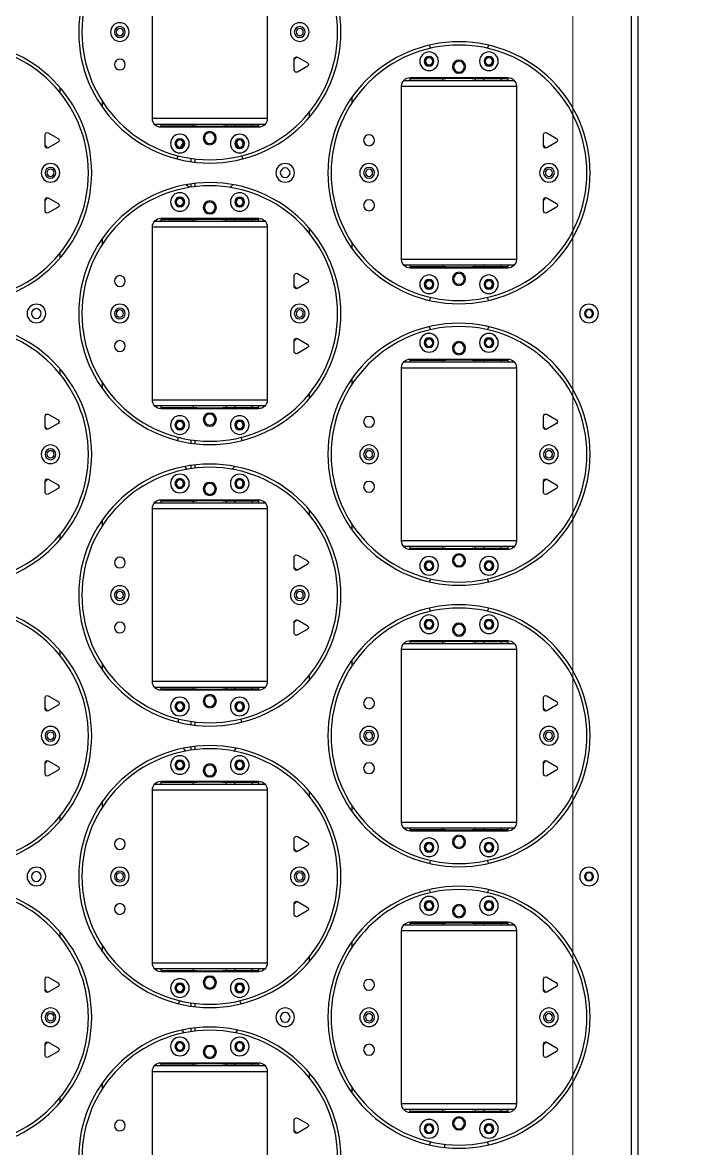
# Model space of a CAD drawing. Header units: millimetres. Extents: x 845401 to 948039, y 511594 to 550263.
# Drawn here: x 912720 to 913026, y 531686 to 532206 of the extents above; entities that cross this region are included whole.
import ezdxf

# ---------------------------------------------------------------- set-up
doc = ezdxf.new("R2010")
doc.units = ezdxf.units.MM
doc.layers.add('00', color=7, linetype='Continuous')
doc.layers.add('A-剖-0.10mm.......SECT-L01', color=255, linetype='Continuous', lineweight=18)
doc.layers.add('物流设备', color=7, linetype='Continuous', lineweight=5)

# ---------------------------------------------------------------- blocks, each defined once
blk = doc.blocks.new('*U100542')
at = {"color": 1}
blk.add_lwpolyline([(0, -630), (2831, -630), (2831, 630), (0, 630)], close=True, dxfattribs=at)
at = {"color": 4}
blk.add_lwpolyline([(0, -600), (2831, -600), (2831, 600), (0, 600)], close=True, dxfattribs=at)
for tag, p in [('设备编号', (485.24, 55.29)), ('设备高度', (489.75, -155.56))]:
    blk.add_attdef(tag, p, '', height=100)
at = {"flags": 1}
blk.add_attdef('设备类型', (16574.65, -37.08), '', height=100, dxfattribs=at)
blk = doc.blocks.new('1260包胶摆轮')
at = {"color": 7, "linetype": 'Continuous', "lineweight": 25}
for p, q in [((4843148.78, 877889.9), (4843148.78, 879143.7)), ((4843151.88, 877890.51), (4843151.88, 879143.09)), ((4842927.88, 878816.8), (4842927.88, 878736.8)), ((4842980.88, 878736.8), (4842980.88, 878816.8)), ((4843062.88, 878771.95), (4843062.88, 878770.44)), ((4842993.38, 878764.05), (4842994.64, 878765.36)), ((4842993.38, 878764.4), (4842993.38, 878759.2)), ((4842999.38, 878762.66), (4842994.88, 878765.26)), ((4842994.88, 878758.33), (4842999.38, 878760.93)), ((4843043.76, 878754.3), (4843095.01, 878754.3)), ((4843091.88, 878755.8), (4843046.88, 878755.8)), ((4843046.88, 878755.3), (4843046.88, 878755.8)), ((4843061.63, 878755.3), (4843046.88, 878755.3)), ((4843046.88, 878755.3), (4843046.88, 878754.3)), ((4843061.63, 878755.8), (4843061.63, 878755.3)), ((4843062.22, 878755.3), (4843061.63, 878755.3)), ((4843061.88, 878755.3), (4843061.88, 878754.3)), ((4843062.8, 878755.3), (4843062.22, 878755.3)), ((4843063.38, 878755.3), (4843062.8, 878755.3)), ((4843063.38, 878755.8), (4843063.38, 878755.3)), ((4843063.38, 878755.3), (4843075.38, 878755.3)), ((4843075.38, 878755.3), (4843075.38, 878755.8)), ((4843075.97, 878755.3), (4843075.38, 878755.3)), ((4843076.55, 878755.3), (4843075.97, 878755.3)), ((4843077.13, 878755.3), (4843076.55, 878755.3)), ((4843076.88, 878754.3), (4843076.88, 878755.3)), ((4843077.13, 878755.3), (4843077.13, 878755.8)), ((4843091.88, 878755.3), (4843077.13, 878755.3)), ((4843080.88, 878754.3), (4843080.88, 878755.3)), ((4843088.88, 878755.3), (4843088.88, 878754.3)), ((4843091.88, 878755.8), (4843091.88, 878755.3)), ((4843091.88, 878754.3), (4843091.88, 878755.3)), ((4842885.38, 878751.1), (4842885.38, 878748.74)), ((4843042.88, 878751.8), (4843042.88, 878671.8)), ((4843095.88, 878671.8), (4843095.88, 878751.8)), ((4842904.88, 878744.69), (4842904.88, 878742.01)), ((4843019.88, 878743.9), (4843019.88, 878746.58)), ((4843000.38, 878739.85), (4843000.38, 878737.5)), ((4842980.01, 878734.3), (4842928.76, 878734.3)), ((4842931.88, 878734.3), (4842931.88, 878733.3)), ((4842931.88, 878732.8), (4842931.88, 878733.3)), ((4842931.88, 878733.3), (4842946.63, 878733.3)), ((4842931.88, 878732.8), (4842976.88, 878732.8)), ((4842946.63, 878733.3), (4842946.63, 878732.8)), ((4842946.63, 878733.3), (4842947.22, 878733.3)), ((4842946.88, 878734.3), (4842946.88, 878733.3)), ((4842947.22, 878733.3), (4842947.8, 878733.3)), ((4842947.8, 878733.3), (4842948.38, 878733.3)), ((4842960.38, 878733.3), (4842948.38, 878733.3)), ((4842948.38, 878733.3), (4842948.38, 878732.8)), ((4842960.38, 878732.8), (4842960.38, 878733.3)), ((4842960.38, 878733.3), (4842960.97, 878733.3)), ((4842960.97, 878733.3), (4842961.55, 878733.3)), ((4842961.55, 878733.3), (4842962.13, 878733.3)), ((4842961.88, 878733.3), (4842961.88, 878734.3)), ((4842962.13, 878732.8), (4842962.13, 878733.3)), ((4842962.13, 878733.3), (4842976.88, 878733.3)), ((4842965.88, 878734.3), (4842965.88, 878733.3)), ((4842973.88, 878733.3), (4842973.88, 878734.3)), ((4842976.88, 878733.3), (4842976.88, 878734.3)), ((4842976.88, 878733.3), (4842976.88, 878732.8)), ((4842878.38, 878729.4), (4842878.38, 878724.2)), ((4842884.38, 878727.66), (4842879.88, 878730.26)), ((4843108.38, 878729.4), (4843108.38, 878724.2)), ((4843114.38, 878727.66), (4843109.88, 878730.26)), ((4842879.64, 878723.23), (4842878.38, 878724.54)), ((4842879.88, 878723.33), (4842884.38, 878725.93)), ((4843109.64, 878723.23), (4843108.38, 878724.54)), ((4843109.88, 878723.33), (4843114.38, 878725.93)), ((4842947.66, 878718.18), (4842947.66, 878716.67)), ((4842947.66, 878706.92), (4842947.66, 878705.41)), ((4842939.99, 878705.56), (4842940.49, 878704.14)), ((4842968.28, 878704.14), (4842968.77, 878705.56)), ((4842878.38, 878699.05), (4842879.64, 878700.36)), ((4842878.38, 878699.4), (4842878.38, 878694.2)), ((4842884.38, 878697.66), (4842879.88, 878700.26)), ((4843108.38, 878699.05), (4843109.64, 878700.36)), ((4843108.38, 878699.4), (4843108.38, 878694.2)), ((4843114.38, 878697.66), (4843109.88, 878700.26)), ((4842879.88, 878693.33), (4842884.38, 878695.93)), ((4843109.88, 878693.33), (4843114.38, 878695.93)), ((4842927.88, 878686.8), (4842927.88, 878606.8)), ((4842928.76, 878689.3), (4842980.01, 878689.3)), ((4842976.88, 878690.8), (4842931.88, 878690.8)), ((4842931.88, 878690.3), (4842931.88, 878690.8)), ((4842946.63, 878690.3), (4842931.88, 878690.3)), ((4842931.88, 878690.3), (4842931.88, 878689.3)), ((4842946.63, 878690.8), (4842946.63, 878690.3)), ((4842947.22, 878690.3), (4842946.63, 878690.3)), ((4842946.88, 878690.3), (4842946.88, 878689.3)), ((4842947.8, 878690.3), (4842947.22, 878690.3)), ((4842948.38, 878690.3), (4842947.8, 878690.3)), ((4842948.38, 878690.8), (4842948.38, 878690.3)), ((4842948.38, 878690.3), (4842960.38, 878690.3)), ((4842960.38, 878690.3), (4842960.38, 878690.8)), ((4842960.97, 878690.3), (4842960.38, 878690.3)), ((4842961.55, 878690.3), (4842960.97, 878690.3)), ((4842962.13, 878690.3), (4842961.55, 878690.3)), ((4842961.88, 878689.3), (4842961.88, 878690.3)), ((4842962.13, 878690.3), (4842962.13, 878690.8)), ((4842976.88, 878690.3), (4842962.13, 878690.3)), ((4842965.88, 878689.3), (4842965.88, 878690.3)), ((4842973.88, 878690.3), (4842973.88, 878689.3)), ((4842976.88, 878690.8), (4842976.88, 878690.3)), ((4842976.88, 878689.3), (4842976.88, 878690.3)), ((4842980.88, 878606.8), (4842980.88, 878686.8)), ((4843000.38, 878686.1), (4843000.38, 878683.74)), ((4842904.88, 878681.58), (4842904.88, 878678.9)), ((4843019.88, 878677.01), (4843019.88, 878679.69)), ((4842885.38, 878674.85), (4842885.38, 878672.5)), ((4842999.38, 878662.66), (4842994.88, 878665.26)), ((4843095.01, 878669.3), (4843043.76, 878669.3)), ((4843046.88, 878669.3), (4843046.88, 878668.3)), ((4843046.88, 878667.8), (4843046.88, 878668.3)), ((4843046.88, 878668.3), (4843061.63, 878668.3)), ((4843046.88, 878667.8), (4843091.88, 878667.8)), ((4843061.63, 878668.3), (4843061.63, 878667.8)), ((4843061.63, 878668.3), (4843062.22, 878668.3)), ((4843061.88, 878669.3), (4843061.88, 878668.3)), ((4843062.22, 878668.3), (4843062.8, 878668.3)), ((4843062.8, 878668.3), (4843063.38, 878668.3)), ((4843075.38, 878668.3), (4843063.38, 878668.3)), ((4843063.38, 878668.3), (4843063.38, 878667.8)), ((4843075.38, 878667.8), (4843075.38, 878668.3)), ((4843075.38, 878668.3), (4843075.97, 878668.3)), ((4843075.97, 878668.3), (4843076.55, 878668.3)), ((4843076.55, 878668.3), (4843077.13, 878668.3)), ((4843076.88, 878668.3), (4843076.88, 878669.3)), ((4843077.13, 878668.3), (4843091.88, 878668.3)), ((4843077.13, 878667.8), (4843077.13, 878668.3)), ((4843080.88, 878669.3), (4843080.88, 878668.3)), ((4843088.88, 878668.3), (4843088.88, 878669.3)), ((4843091.88, 878668.3), (4843091.88, 878669.3)), ((4843091.88, 878668.3), (4843091.88, 878667.8)), ((4842993.38, 878664.4), (4842993.38, 878659.2)), ((4842994.88, 878658.33), (4842999.38, 878660.93)), ((4842994.64, 878658.23), (4842993.38, 878659.54)), ((4842993.38, 878634.05), (4842994.64, 878635.36)), ((4842993.38, 878634.4), (4842993.38, 878629.2)), ((4842999.38, 878632.66), (4842994.88, 878635.26)), ((4842994.88, 878628.33), (4842999.38, 878630.93)), ((4843043.76, 878624.3), (4843095.01, 878624.3)), ((4843091.88, 878625.8), (4843046.88, 878625.8)), ((4843046.88, 878625.3), (4843046.88, 878625.8)), ((4843061.63, 878625.3), (4843046.88, 878625.3)), ((4843046.88, 878625.3), (4843046.88, 878624.3)), ((4843061.63, 878625.8), (4843061.63, 878625.3)), ((4843062.22, 878625.3), (4843061.63, 878625.3)), ((4843061.88, 878625.3), (4843061.88, 878624.3)), ((4843062.8, 878625.3), (4843062.22, 878625.3)), ((4843063.38, 878625.3), (4843062.8, 878625.3)), ((4843063.38, 878625.8), (4843063.38, 878625.3)), ((4843063.38, 878625.3), (4843075.38, 878625.3)), ((4843075.38, 878625.3), (4843075.38, 878625.8)), ((4843075.97, 878625.3), (4843075.38, 878625.3)), ((4843076.55, 878625.3), (4843075.97, 878625.3)), ((4843077.13, 878625.3), (4843076.55, 878625.3)), ((4843076.88, 878624.3), (4843076.88, 878625.3)), ((4843077.13, 878625.3), (4843077.13, 878625.8)), ((4843091.88, 878625.3), (4843077.13, 878625.3)), ((4843080.88, 878624.3), (4843080.88, 878625.3)), ((4843088.88, 878625.3), (4843088.88, 878624.3)), ((4843091.88, 878625.8), (4843091.88, 878625.3)), ((4843091.88, 878624.3), (4843091.88, 878625.3)), ((4842885.38, 878621.1), (4842885.38, 878618.74)), ((4843042.88, 878621.8), (4843042.88, 878541.8)), ((4843095.88, 878541.8), (4843095.88, 878621.8)), ((4842904.88, 878614.69), (4842904.88, 878612.01)), ((4843019.88, 878613.9), (4843019.88, 878616.58)), ((4843000.38, 878609.85), (4843000.38, 878607.5)), ((4842980.01, 878604.3), (4842928.76, 878604.3)), ((4842931.88, 878604.3), (4842931.88, 878603.3)), ((4842931.88, 878602.8), (4842931.88, 878603.3)), ((4842931.88, 878603.3), (4842946.63, 878603.3)), ((4842931.88, 878602.8), (4842976.88, 878602.8)), ((4842946.63, 878603.3), (4842946.63, 878602.8)), ((4842946.63, 878603.3), (4842947.22, 878603.3)), ((4842946.88, 878604.3), (4842946.88, 878603.3)), ((4842947.22, 878603.3), (4842947.8, 878603.3)), ((4842947.8, 878603.3), (4842948.38, 878603.3)), ((4842960.38, 878603.3), (4842948.38, 878603.3)), ((4842948.38, 878603.3), (4842948.38, 878602.8)), ((4842960.38, 878602.8), (4842960.38, 878603.3)), ((4842960.38, 878603.3), (4842960.97, 878603.3)), ((4842960.97, 878603.3), (4842961.55, 878603.3)), ((4842961.55, 878603.3), (4842962.13, 878603.3)), ((4842961.88, 878603.3), (4842961.88, 878604.3)), ((4842962.13, 878603.3), (4842976.88, 878603.3)), ((4842962.13, 878602.8), (4842962.13, 878603.3)), ((4842965.88, 878604.3), (4842965.88, 878603.3)), ((4842973.88, 878603.3), (4842973.88, 878604.3)), ((4842976.88, 878603.3), (4842976.88, 878604.3)), ((4842976.88, 878603.3), (4842976.88, 878602.8)), ((4842878.38, 878599.4), (4842878.38, 878594.2)), ((4842884.38, 878597.66), (4842879.88, 878600.26)), ((4843108.38, 878599.4), (4843108.38, 878594.2)), ((4843114.38, 878597.66), (4843109.88, 878600.26)), ((4842879.64, 878593.23), (4842878.38, 878594.54)), ((4842879.88, 878593.33), (4842884.38, 878595.93)), ((4843109.64, 878593.23), (4843108.38, 878594.54)), ((4843109.88, 878593.33), (4843114.38, 878595.93)), ((4842947.66, 878588.18), (4842947.66, 878586.67)), ((4842947.66, 878576.92), (4842947.66, 878575.41)), ((4842878.38, 878569.05), (4842879.64, 878570.36)), ((4842878.38, 878569.4), (4842878.38, 878564.2)), ((4842884.38, 878567.66), (4842879.88, 878570.26)), ((4843108.38, 878569.05), (4843109.64, 878570.36)), ((4843108.38, 878569.4), (4843108.38, 878564.2)), ((4843114.38, 878567.66), (4843109.88, 878570.26)), ((4842879.88, 878563.33), (4842884.38, 878565.93)), ((4843109.88, 878563.33), (4843114.38, 878565.93)), ((4842927.88, 878556.8), (4842927.88, 878476.8)), ((4842928.76, 878559.3), (4842980.01, 878559.3)), ((4842976.88, 878560.8), (4842931.88, 878560.8)), ((4842931.88, 878560.3), (4842931.88, 878560.8)), ((4842946.63, 878560.3), (4842931.88, 878560.3)), ((4842931.88, 878560.3), (4842931.88, 878559.3)), ((4842946.63, 878560.8), (4842946.63, 878560.3)), ((4842947.22, 878560.3), (4842946.63, 878560.3)), ((4842946.88, 878560.3), (4842946.88, 878559.3)), ((4842947.8, 878560.3), (4842947.22, 878560.3)), ((4842948.38, 878560.3), (4842947.8, 878560.3)), ((4842948.38, 878560.8), (4842948.38, 878560.3)), ((4842948.38, 878560.3), (4842960.38, 878560.3)), ((4842960.38, 878560.3), (4842960.38, 878560.8)), ((4842960.97, 878560.3), (4842960.38, 878560.3)), ((4842961.55, 878560.3), (4842960.97, 878560.3)), ((4842962.13, 878560.3), (4842961.55, 878560.3)), ((4842961.88, 878559.3), (4842961.88, 878560.3)), ((4842962.13, 878560.3), (4842962.13, 878560.8)), ((4842976.88, 878560.3), (4842962.13, 878560.3)), ((4842965.88, 878559.3), (4842965.88, 878560.3)), ((4842973.88, 878560.3), (4842973.88, 878559.3)), ((4842976.88, 878560.8), (4842976.88, 878560.3)), ((4842976.88, 878559.3), (4842976.88, 878560.3)), ((4842980.88, 878476.8), (4842980.88, 878556.8)), ((4843000.38, 878556.1), (4843000.38, 878553.74)), ((4842904.88, 878551.58), (4842904.88, 878548.9)), ((4843019.88, 878547.01), (4843019.88, 878549.69)), ((4842885.38, 878544.85), (4842885.38, 878542.5)), ((4842999.38, 878532.66), (4842994.88, 878535.26)), ((4843095.01, 878539.3), (4843043.76, 878539.3)), ((4843046.88, 878539.3), (4843046.88, 878538.3)), ((4843046.88, 878537.8), (4843046.88, 878538.3)), ((4843046.88, 878538.3), (4843061.63, 878538.3)), ((4843046.88, 878537.8), (4843091.88, 878537.8)), ((4843061.63, 878538.3), (4843061.63, 878537.8)), ((4843061.63, 878538.3), (4843062.22, 878538.3)), ((4843061.88, 878539.3), (4843061.88, 878538.3)), ((4843062.22, 878538.3), (4843062.8, 878538.3)), ((4843062.8, 878538.3), (4843063.38, 878538.3)), ((4843075.38, 878538.3), (4843063.38, 878538.3)), ((4843063.38, 878538.3), (4843063.38, 878537.8)), ((4843075.38, 878537.8), (4843075.38, 878538.3)), ((4843075.38, 878538.3), (4843075.97, 878538.3)), ((4843075.97, 878538.3), (4843076.55, 878538.3)), ((4843076.55, 878538.3), (4843077.13, 878538.3)), ((4843076.88, 878538.3), (4843076.88, 878539.3)), ((4843077.13, 878538.3), (4843091.88, 878538.3)), ((4843077.13, 878537.8), (4843077.13, 878538.3)), ((4843080.88, 878539.3), (4843080.88, 878538.3)), ((4843088.88, 878538.3), (4843088.88, 878539.3)), ((4843091.88, 878538.3), (4843091.88, 878539.3)), ((4843091.88, 878538.3), (4843091.88, 878537.8)), ((4842993.38, 878534.4), (4842993.38, 878529.2)), ((4842994.88, 878528.33), (4842999.38, 878530.93)), ((4842994.64, 878528.23), (4842993.38, 878529.54)), ((4842993.38, 878504.05), (4842994.64, 878505.36)), ((4842993.38, 878504.4), (4842993.38, 878499.2)), ((4842999.38, 878502.66), (4842994.88, 878505.26)), ((4842994.88, 878498.33), (4842999.38, 878500.93)), ((4843043.76, 878494.3), (4843095.01, 878494.3)), ((4843091.88, 878495.8), (4843046.88, 878495.8)), ((4843046.88, 878495.3), (4843046.88, 878495.8)), ((4843061.63, 878495.3), (4843046.88, 878495.3)), ((4843046.88, 878495.3), (4843046.88, 878494.3)), ((4843061.63, 878495.8), (4843061.63, 878495.3)), ((4843062.22, 878495.3), (4843061.63, 878495.3)), ((4843061.88, 878495.3), (4843061.88, 878494.3)), ((4843062.8, 878495.3), (4843062.22, 878495.3)), ((4843063.38, 878495.3), (4843062.8, 878495.3)), ((4843063.38, 878495.8), (4843063.38, 878495.3)), ((4843063.38, 878495.3), (4843075.38, 878495.3)), ((4843075.38, 878495.3), (4843075.38, 878495.8)), ((4843075.97, 878495.3), (4843075.38, 878495.3)), ((4843076.55, 878495.3), (4843075.97, 878495.3)), ((4843077.13, 878495.3), (4843076.55, 878495.3)), ((4843076.88, 878494.3), (4843076.88, 878495.3)), ((4843077.13, 878495.3), (4843077.13, 878495.8)), ((4843091.88, 878495.3), (4843077.13, 878495.3)), ((4843080.88, 878494.3), (4843080.88, 878495.3)), ((4843088.88, 878495.3), (4843088.88, 878494.3)), ((4843091.88, 878495.8), (4843091.88, 878495.3)), ((4843091.88, 878494.3), (4843091.88, 878495.3)), ((4842885.38, 878491.1), (4842885.38, 878488.74)), ((4843042.88, 878491.8), (4843042.88, 878411.8)), ((4843095.88, 878411.8), (4843095.88, 878491.8)), ((4842904.88, 878484.69), (4842904.88, 878482.01)), ((4843019.88, 878483.9), (4843019.88, 878486.58)), ((4843000.38, 878479.85), (4843000.38, 878477.5)), ((4842980.01, 878474.3), (4842928.76, 878474.3)), ((4842931.88, 878474.3), (4842931.88, 878473.3)), ((4842931.88, 878472.8), (4842931.88, 878473.3)), ((4842931.88, 878473.3), (4842946.63, 878473.3)), ((4842931.88, 878472.8), (4842976.88, 878472.8)), ((4842946.63, 878473.3), (4842946.63, 878472.8)), ((4842946.63, 878473.3), (4842947.22, 878473.3)), ((4842946.88, 878474.3), (4842946.88, 878473.3)), ((4842947.22, 878473.3), (4842947.8, 878473.3)), ((4842947.8, 878473.3), (4842948.38, 878473.3)), ((4842960.38, 878473.3), (4842948.38, 878473.3)), ((4842948.38, 878473.3), (4842948.38, 878472.8)), ((4842960.38, 878472.8), (4842960.38, 878473.3)), ((4842960.38, 878473.3), (4842960.97, 878473.3)), ((4842960.97, 878473.3), (4842961.55, 878473.3)), ((4842961.55, 878473.3), (4842962.13, 878473.3)), ((4842961.88, 878473.3), (4842961.88, 878474.3)), ((4842962.13, 878472.8), (4842962.13, 878473.3)), ((4842962.13, 878473.3), (4842976.88, 878473.3)), ((4842965.88, 878474.3), (4842965.88, 878473.3)), ((4842973.88, 878473.3), (4842973.88, 878474.3)), ((4842976.88, 878473.3), (4842976.88, 878474.3)), ((4842976.88, 878473.3), (4842976.88, 878472.8)), ((4842878.38, 878469.4), (4842878.38, 878464.2)), ((4842884.38, 878467.66), (4842879.88, 878470.26)), ((4843108.38, 878469.4), (4843108.38, 878464.2)), ((4843114.38, 878467.66), (4843109.88, 878470.26)), ((4842879.64, 878463.23), (4842878.38, 878464.54)), ((4842879.88, 878463.33), (4842884.38, 878465.93)), ((4843109.64, 878463.23), (4843108.38, 878464.54)), ((4843109.88, 878463.33), (4843114.38, 878465.93)), ((4842947.66, 878458.18), (4842947.66, 878456.67)), ((4842947.66, 878446.92), (4842947.66, 878445.41)), ((4842939.57, 878445.46), (4842939.88, 878443.99)), ((4842968.89, 878443.99), (4842969.2, 878445.46)), ((4842878.38, 878439.05), (4842879.64, 878440.36)), ((4842878.38, 878439.4), (4842878.38, 878434.2)), ((4842884.38, 878437.66), (4842879.88, 878440.26)), ((4843108.38, 878439.05), (4843109.64, 878440.36)), ((4843108.38, 878439.4), (4843108.38, 878434.2)), ((4843114.38, 878437.66), (4843109.88, 878440.26)), ((4842879.88, 878433.33), (4842884.38, 878435.93)), ((4843109.88, 878433.33), (4843114.38, 878435.93)), ((4842927.88, 878426.8), (4842927.88, 878346.8)), ((4842928.76, 878429.3), (4842980.01, 878429.3)), ((4842976.88, 878430.8), (4842931.88, 878430.8)), ((4842931.88, 878430.3), (4842931.88, 878430.8)), ((4842946.63, 878430.3), (4842931.88, 878430.3)), ((4842931.88, 878430.3), (4842931.88, 878429.3)), ((4842946.63, 878430.8), (4842946.63, 878430.3)), ((4842947.22, 878430.3), (4842946.63, 878430.3)), ((4842946.88, 878430.3), (4842946.88, 878429.3)), ((4842947.8, 878430.3), (4842947.22, 878430.3)), ((4842948.38, 878430.3), (4842947.8, 878430.3)), ((4842948.38, 878430.8), (4842948.38, 878430.3)), ((4842948.38, 878430.3), (4842960.38, 878430.3)), ((4842960.38, 878430.3), (4842960.38, 878430.8)), ((4842960.97, 878430.3), (4842960.38, 878430.3)), ((4842961.55, 878430.3), (4842960.97, 878430.3)), ((4842962.13, 878430.3), (4842961.55, 878430.3)), ((4842961.88, 878429.3), (4842961.88, 878430.3)), ((4842962.13, 878430.3), (4842962.13, 878430.8)), ((4842976.88, 878430.3), (4842962.13, 878430.3)), ((4842965.88, 878429.3), (4842965.88, 878430.3)), ((4842973.88, 878430.3), (4842973.88, 878429.3)), ((4842976.88, 878430.8), (4842976.88, 878430.3)), ((4842976.88, 878429.3), (4842976.88, 878430.3)), ((4842980.88, 878346.8), (4842980.88, 878426.8)), ((4843000.38, 878426.1), (4843000.38, 878423.74)), ((4842904.88, 878421.58), (4842904.88, 878418.9)), ((4843019.88, 878417.01), (4843019.88, 878419.69)), ((4842885.38, 878414.85), (4842885.38, 878412.5)), ((4842999.38, 878402.66), (4842994.88, 878405.26)), ((4843095.01, 878409.3), (4843043.76, 878409.3)), ((4843046.88, 878409.3), (4843046.88, 878408.3)), ((4843046.88, 878407.8), (4843046.88, 878408.3)), ((4843046.88, 878408.3), (4843061.63, 878408.3)), ((4843046.88, 878407.8), (4843091.88, 878407.8)), ((4843061.63, 878408.3), (4843061.63, 878407.8)), ((4843061.63, 878408.3), (4843062.22, 878408.3)), ((4843061.88, 878409.3), (4843061.88, 878408.3)), ((4843062.22, 878408.3), (4843062.8, 878408.3)), ((4843062.8, 878408.3), (4843063.38, 878408.3)), ((4843075.38, 878408.3), (4843063.38, 878408.3)), ((4843063.38, 878408.3), (4843063.38, 878407.8)), ((4843075.38, 878407.8), (4843075.38, 878408.3)), ((4843075.38, 878408.3), (4843075.97, 878408.3)), ((4843075.97, 878408.3), (4843076.55, 878408.3)), ((4843076.55, 878408.3), (4843077.13, 878408.3)), ((4843076.88, 878408.3), (4843076.88, 878409.3)), ((4843077.13, 878407.8), (4843077.13, 878408.3)), ((4843077.13, 878408.3), (4843091.88, 878408.3)), ((4843080.88, 878409.3), (4843080.88, 878408.3)), ((4843088.88, 878408.3), (4843088.88, 878409.3)), ((4843091.88, 878408.3), (4843091.88, 878409.3)), ((4843091.88, 878408.3), (4843091.88, 878407.8)), ((4842993.38, 878404.4), (4842993.38, 878399.2)), ((4842994.88, 878398.33), (4842999.38, 878400.93)), ((4842994.64, 878398.23), (4842993.38, 878399.54)), ((4842993.38, 878374.05), (4842994.64, 878375.36)), ((4842993.38, 878374.4), (4842993.38, 878369.2)), ((4842999.38, 878372.66), (4842994.88, 878375.26)), ((4842994.88, 878368.33), (4842999.38, 878370.93)), ((4843043.76, 878364.3), (4843095.01, 878364.3)), ((4843091.88, 878365.8), (4843046.88, 878365.8)), ((4843046.88, 878365.3), (4843046.88, 878365.8)), ((4843061.63, 878365.3), (4843046.88, 878365.3)), ((4843046.88, 878365.3), (4843046.88, 878364.3)), ((4843061.63, 878365.8), (4843061.63, 878365.3)), ((4843062.22, 878365.3), (4843061.63, 878365.3)), ((4843061.88, 878365.3), (4843061.88, 878364.3)), ((4843062.8, 878365.3), (4843062.22, 878365.3)), ((4843063.38, 878365.3), (4843062.8, 878365.3)), ((4843063.38, 878365.8), (4843063.38, 878365.3)), ((4843063.38, 878365.3), (4843075.38, 878365.3)), ((4843075.38, 878365.3), (4843075.38, 878365.8)), ((4843075.97, 878365.3), (4843075.38, 878365.3)), ((4843076.55, 878365.3), (4843075.97, 878365.3)), ((4843077.13, 878365.3), (4843076.55, 878365.3)), ((4843076.88, 878364.3), (4843076.88, 878365.3)), ((4843077.13, 878365.3), (4843077.13, 878365.8)), ((4843091.88, 878365.3), (4843077.13, 878365.3)), ((4843080.88, 878364.3), (4843080.88, 878365.3)), ((4843088.88, 878365.3), (4843088.88, 878364.3)), ((4843091.88, 878365.8), (4843091.88, 878365.3)), ((4843091.88, 878364.3), (4843091.88, 878365.3)), ((4842885.38, 878361.1), (4842885.38, 878358.74)), ((4843042.88, 878361.8), (4843042.88, 878281.8)), ((4843095.88, 878281.8), (4843095.88, 878361.8)), ((4842904.88, 878354.69), (4842904.88, 878352.01)), ((4843019.88, 878353.9), (4843019.88, 878356.58)), ((4843000.38, 878349.85), (4843000.38, 878347.5)), ((4842980.01, 878344.3), (4842928.76, 878344.3)), ((4842931.88, 878344.3), (4842931.88, 878343.3)), ((4842931.88, 878342.8), (4842931.88, 878343.3)), ((4842931.88, 878343.3), (4842946.63, 878343.3)), ((4842931.88, 878342.8), (4842976.88, 878342.8)), ((4842946.63, 878343.3), (4842946.63, 878342.8)), ((4842946.63, 878343.3), (4842947.22, 878343.3)), ((4842946.88, 878344.3), (4842946.88, 878343.3)), ((4842947.22, 878343.3), (4842947.8, 878343.3)), ((4842947.8, 878343.3), (4842948.38, 878343.3)), ((4842960.38, 878343.3), (4842948.38, 878343.3)), ((4842948.38, 878343.3), (4842948.38, 878342.8)), ((4842960.38, 878342.8), (4842960.38, 878343.3)), ((4842960.38, 878343.3), (4842960.97, 878343.3)), ((4842960.97, 878343.3), (4842961.55, 878343.3)), ((4842961.55, 878343.3), (4842962.13, 878343.3)), ((4842961.88, 878343.3), (4842961.88, 878344.3)), ((4842962.13, 878342.8), (4842962.13, 878343.3)), ((4842962.13, 878343.3), (4842976.88, 878343.3)), ((4842965.88, 878344.3), (4842965.88, 878343.3)), ((4842973.88, 878343.3), (4842973.88, 878344.3)), ((4842976.88, 878343.3), (4842976.88, 878344.3)), ((4842976.88, 878343.3), (4842976.88, 878342.8)), ((4842878.38, 878339.4), (4842878.38, 878334.2)), ((4842884.38, 878337.66), (4842879.88, 878340.26)), ((4843108.38, 878339.4), (4843108.38, 878334.2)), ((4843114.38, 878337.66), (4843109.88, 878340.26)), ((4842879.64, 878333.23), (4842878.38, 878334.54)), ((4842879.88, 878333.33), (4842884.38, 878335.93)), ((4843109.64, 878333.23), (4843108.38, 878334.54)), ((4843109.88, 878333.33), (4843114.38, 878335.93)), ((4842947.66, 878328.18), (4842947.66, 878326.67)), ((4842947.66, 878316.92), (4842947.66, 878315.41)), ((4842878.38, 878309.05), (4842879.64, 878310.36)), ((4842878.38, 878309.4), (4842878.38, 878304.2)), ((4842884.38, 878307.66), (4842879.88, 878310.26)), ((4843108.38, 878309.05), (4843109.64, 878310.36)), ((4843108.38, 878309.4), (4843108.38, 878304.2)), ((4843114.38, 878307.66), (4843109.88, 878310.26)), ((4842879.88, 878303.33), (4842884.38, 878305.93)), ((4843109.88, 878303.33), (4843114.38, 878305.93)), ((4842927.88, 878296.8), (4842927.88, 878216.8)), ((4842928.76, 878299.3), (4842980.01, 878299.3)), ((4842976.88, 878300.8), (4842931.88, 878300.8)), ((4842931.88, 878300.3), (4842931.88, 878300.8)), ((4842946.63, 878300.3), (4842931.88, 878300.3)), ((4842931.88, 878300.3), (4842931.88, 878299.3)), ((4842946.63, 878300.8), (4842946.63, 878300.3)), ((4842947.22, 878300.3), (4842946.63, 878300.3)), ((4842946.88, 878300.3), (4842946.88, 878299.3)), ((4842947.8, 878300.3), (4842947.22, 878300.3)), ((4842948.38, 878300.3), (4842947.8, 878300.3)), ((4842948.38, 878300.8), (4842948.38, 878300.3)), ((4842948.38, 878300.3), (4842960.38, 878300.3)), ((4842960.38, 878300.3), (4842960.38, 878300.8)), ((4842960.97, 878300.3), (4842960.38, 878300.3)), ((4842961.55, 878300.3), (4842960.97, 878300.3)), ((4842962.13, 878300.3), (4842961.55, 878300.3)), ((4842961.88, 878299.3), (4842961.88, 878300.3)), ((4842962.13, 878300.3), (4842962.13, 878300.8)), ((4842976.88, 878300.3), (4842962.13, 878300.3)), ((4842965.88, 878299.3), (4842965.88, 878300.3)), ((4842973.88, 878300.3), (4842973.88, 878299.3)), ((4842976.88, 878300.8), (4842976.88, 878300.3)), ((4842976.88, 878299.3), (4842976.88, 878300.3)), ((4842980.88, 878216.8), (4842980.88, 878296.8)), ((4843000.38, 878296.1), (4843000.38, 878293.74)), ((4842904.88, 878291.58), (4842904.88, 878288.9)), ((4843019.88, 878287.01), (4843019.88, 878289.69)), ((4842885.38, 878284.85), (4842885.38, 878282.5)), ((4842999.38, 878272.66), (4842994.88, 878275.26)), ((4843095.01, 878279.3), (4843043.76, 878279.3)), ((4843046.88, 878279.3), (4843046.88, 878278.3)), ((4843046.88, 878277.8), (4843046.88, 878278.3)), ((4843046.88, 878278.3), (4843061.63, 878278.3)), ((4843046.88, 878277.8), (4843091.88, 878277.8)), ((4843061.63, 878278.3), (4843061.63, 878277.8)), ((4843061.63, 878278.3), (4843062.22, 878278.3)), ((4843061.88, 878279.3), (4843061.88, 878278.3)), ((4843062.22, 878278.3), (4843062.8, 878278.3)), ((4843062.8, 878278.3), (4843063.38, 878278.3)), ((4843075.38, 878278.3), (4843063.38, 878278.3)), ((4843063.38, 878278.3), (4843063.38, 878277.8)), ((4843075.38, 878277.8), (4843075.38, 878278.3)), ((4843075.38, 878278.3), (4843075.97, 878278.3)), ((4843075.97, 878278.3), (4843076.55, 878278.3)), ((4843076.55, 878278.3), (4843077.13, 878278.3)), ((4843076.88, 878278.3), (4843076.88, 878279.3)), ((4843077.13, 878277.8), (4843077.13, 878278.3)), ((4843077.13, 878278.3), (4843091.88, 878278.3)), ((4843080.88, 878279.3), (4843080.88, 878278.3)), ((4843088.88, 878278.3), (4843088.88, 878279.3)), ((4843091.88, 878278.3), (4843091.88, 878279.3)), ((4843091.88, 878278.3), (4843091.88, 878277.8)), ((4842993.38, 878274.4), (4842993.38, 878269.2)), ((4842994.88, 878268.33), (4842999.38, 878270.93)), ((4842994.64, 878268.23), (4842993.38, 878269.54))]:
    blk.add_line(p, q, dxfattribs=at)
at = {"color": 8, "linetype": 'Continuous', "lineweight": 25}
for p, q in [((4843062.22, 878755.8), (4843062.22, 878755.3)), ((4843062.8, 878755.3), (4843062.8, 878755.8)), ((4843075.97, 878755.8), (4843075.97, 878755.3)), ((4843076.55, 878755.3), (4843076.55, 878755.8)), ((4843095.88, 878751.8), (4843042.88, 878751.8)), ((4842927.88, 878736.8), (4842980.88, 878736.8)), ((4842947.22, 878733.3), (4842947.22, 878732.8)), ((4842947.8, 878732.8), (4842947.8, 878733.3)), ((4842960.97, 878733.3), (4842960.97, 878732.8)), ((4842961.55, 878732.8), (4842961.55, 878733.3)), ((4842945.66, 878716.93), (4842945.66, 878718.45)), ((4842945.66, 878705.15), (4842945.66, 878706.67)), ((4842980.88, 878686.8), (4842927.88, 878686.8)), ((4842947.22, 878690.8), (4842947.22, 878690.3)), ((4842947.8, 878690.3), (4842947.8, 878690.8)), ((4842960.97, 878690.8), (4842960.97, 878690.3)), ((4842961.55, 878690.3), (4842961.55, 878690.8)), ((4843042.88, 878671.8), (4843095.88, 878671.8)), ((4843062.22, 878668.3), (4843062.22, 878667.8)), ((4843062.8, 878667.8), (4843062.8, 878668.3)), ((4843075.97, 878668.3), (4843075.97, 878667.8)), ((4843076.55, 878667.8), (4843076.55, 878668.3)), ((4843062.22, 878625.8), (4843062.22, 878625.3)), ((4843062.8, 878625.3), (4843062.8, 878625.8)), ((4843075.97, 878625.8), (4843075.97, 878625.3)), ((4843076.55, 878625.3), (4843076.55, 878625.8)), ((4843095.88, 878621.8), (4843042.88, 878621.8)), ((4842927.88, 878606.8), (4842980.88, 878606.8)), ((4842947.22, 878603.3), (4842947.22, 878602.8)), ((4842947.8, 878602.8), (4842947.8, 878603.3)), ((4842960.97, 878603.3), (4842960.97, 878602.8)), ((4842961.55, 878602.8), (4842961.55, 878603.3)), ((4842945.66, 878586.93), (4842945.66, 878588.45)), ((4842945.66, 878575.15), (4842945.66, 878576.67)), ((4842980.88, 878556.8), (4842927.88, 878556.8)), ((4842947.22, 878560.8), (4842947.22, 878560.3)), ((4842947.8, 878560.3), (4842947.8, 878560.8)), ((4842960.97, 878560.8), (4842960.97, 878560.3)), ((4842961.55, 878560.3), (4842961.55, 878560.8)), ((4843042.88, 878541.8), (4843095.88, 878541.8)), ((4843062.22, 878538.3), (4843062.22, 878537.8)), ((4843062.8, 878537.8), (4843062.8, 878538.3)), ((4843075.97, 878538.3), (4843075.97, 878537.8)), ((4843076.55, 878537.8), (4843076.55, 878538.3)), ((4843062.22, 878495.8), (4843062.22, 878495.3)), ((4843062.8, 878495.3), (4843062.8, 878495.8)), ((4843075.97, 878495.8), (4843075.97, 878495.3)), ((4843076.55, 878495.3), (4843076.55, 878495.8)), ((4843095.88, 878491.8), (4843042.88, 878491.8)), ((4842927.88, 878476.8), (4842980.88, 878476.8)), ((4842947.22, 878473.3), (4842947.22, 878472.8)), ((4842947.8, 878472.8), (4842947.8, 878473.3)), ((4842960.97, 878473.3), (4842960.97, 878472.8)), ((4842961.55, 878472.8), (4842961.55, 878473.3)), ((4842945.66, 878456.93), (4842945.66, 878458.45)), ((4842945.66, 878445.15), (4842945.66, 878446.67)), ((4842980.88, 878426.8), (4842927.88, 878426.8)), ((4842947.22, 878430.8), (4842947.22, 878430.3)), ((4842947.8, 878430.3), (4842947.8, 878430.8)), ((4842960.97, 878430.8), (4842960.97, 878430.3)), ((4842961.55, 878430.3), (4842961.55, 878430.8)), ((4843042.88, 878411.8), (4843095.88, 878411.8)), ((4843062.22, 878408.3), (4843062.22, 878407.8)), ((4843062.8, 878407.8), (4843062.8, 878408.3)), ((4843075.97, 878408.3), (4843075.97, 878407.8)), ((4843076.55, 878407.8), (4843076.55, 878408.3)), ((4843062.22, 878365.8), (4843062.22, 878365.3)), ((4843062.8, 878365.3), (4843062.8, 878365.8)), ((4843075.97, 878365.8), (4843075.97, 878365.3)), ((4843076.55, 878365.3), (4843076.55, 878365.8)), ((4843095.88, 878361.8), (4843042.88, 878361.8)), ((4842927.88, 878346.8), (4842980.88, 878346.8)), ((4842947.22, 878343.3), (4842947.22, 878342.8)), ((4842947.8, 878342.8), (4842947.8, 878343.3)), ((4842960.97, 878343.3), (4842960.97, 878342.8)), ((4842961.55, 878342.8), (4842961.55, 878343.3)), ((4842945.66, 878326.93), (4842945.66, 878328.45)), ((4842945.66, 878315.15), (4842945.66, 878316.67)), ((4842980.88, 878296.8), (4842927.88, 878296.8)), ((4842947.22, 878300.8), (4842947.22, 878300.3)), ((4842947.8, 878300.3), (4842947.8, 878300.8)), ((4842960.97, 878300.8), (4842960.97, 878300.3)), ((4842961.55, 878300.3), (4842961.55, 878300.8)), ((4843042.88, 878281.8), (4843095.88, 878281.8)), ((4843062.22, 878278.3), (4843062.22, 878277.8)), ((4843062.8, 878277.8), (4843062.8, 878278.3)), ((4843075.97, 878278.3), (4843075.97, 878277.8)), ((4843076.55, 878277.8), (4843076.55, 878278.3))]:
    blk.add_line(p, q, dxfattribs=at)
at = {"color": 7, "linetype": 'Continuous', "lineweight": 25, "flags": 128}
for points in [[(4843055.67, 878770.72), (4843055.7, 878770.66), (4843056.37, 878769.34)], [(4843082.4, 878769.34), (4843083.07, 878770.66), (4843083.1, 878770.72)], [(4842942.54, 878719), (4842942.45, 878718.89), (4842941.61, 878717.66)], [(4842967.16, 878717.66), (4842966.31, 878718.89), (4842966.23, 878719)], [(4843056.37, 878654.25), (4843056.21, 878653.96), (4843055.67, 878652.87)], [(4843083.1, 878652.87), (4843082.56, 878653.96), (4843082.4, 878654.25)], [(4843055.67, 878640.72), (4843055.7, 878640.66), (4843056.37, 878639.34)], [(4843082.4, 878639.34), (4843083.07, 878640.66), (4843083.1, 878640.72)], [(4842943.26, 878588.86), (4842942.45, 878587.89), (4842942.19, 878587.54)], [(4842966.57, 878587.54), (4842966.31, 878587.89), (4842965.51, 878588.86)], [(4842939.75, 878575.5), (4842939.92, 878574.82), (4842940.15, 878574.06)], [(4842968.61, 878574.06), (4842968.85, 878574.82), (4842969.02, 878575.5)], [(4843056.37, 878524.25), (4843056.21, 878523.96), (4843055.67, 878522.87)], [(4843083.1, 878522.87), (4843082.56, 878523.96), (4843082.4, 878524.25)], [(4843055.67, 878510.72), (4843055.7, 878510.66), (4843056.37, 878509.34)], [(4843082.4, 878509.34), (4843083.07, 878510.66), (4843083.1, 878510.72)], [(4842944.08, 878458.7), (4842943.98, 878458.61), (4842942.86, 878457.41)], [(4842965.9, 878457.41), (4842964.78, 878458.61), (4842964.68, 878458.7)], [(4843056.37, 878394.25), (4843056.21, 878393.96), (4843055.67, 878392.87)], [(4843083.1, 878392.87), (4843082.56, 878393.96), (4843082.4, 878394.25)], [(4843055.67, 878380.72), (4843055.7, 878380.66), (4843056.37, 878379.34)], [(4843082.4, 878379.34), (4843083.07, 878380.66), (4843083.1, 878380.72)], [(4842945.05, 878328.54), (4842943.98, 878327.61), (4842943.63, 878327.26)], [(4842965.13, 878327.26), (4842964.78, 878327.61), (4842963.72, 878328.54)], [(4842939.45, 878315.43), (4842939.48, 878315.08), (4842939.66, 878313.93)], [(4842969.11, 878313.93), (4842969.28, 878315.08), (4842969.32, 878315.43)], [(4842941.08, 878309.87), (4842941.79, 878308.64), (4842942.21, 878308.03)], [(4842966.56, 878308.03), (4842966.97, 878308.64), (4842967.69, 878309.87)], [(4843056.37, 878264.25), (4843056.21, 878263.96), (4843055.67, 878262.87)], [(4843083.1, 878262.87), (4843082.56, 878263.96), (4843082.4, 878264.25)]]:
    blk.add_lwpolyline(points, dxfattribs=at)
at = {"color": 7, "linetype": 'Continuous', "lineweight": 25}
for centre, radius in [((4842954.38, 878776.8), 60.5), ((4842954.38, 878776.8), 59), ((4842839.38, 878711.8), 60.5), ((4842839.38, 878711.8), 59), ((4843069.38, 878711.8), 60.5), ((4843069.38, 878711.8), 59), ((4842912.88, 878761.8), 2.5), ((4843055.58, 878763.3), 4.3), ((4843055.58, 878763.3), 2.25), ((4843055.58, 878763.3), 2.03), ((4843055.58, 878763.3), 1.65), ((4843069.38, 878760.8), 3.02), ((4843083.18, 878763.3), 4.3), ((4843083.18, 878763.3), 2.25), ((4843083.18, 878763.3), 2.03), ((4843083.18, 878763.3), 1.65), ((4843069.38, 878760.8), 2.5), ((4842940.58, 878725.3), 4.3), ((4842940.58, 878725.3), 2.25), ((4842940.58, 878725.3), 2.03), ((4842954.38, 878727.8), 3.03), ((4842954.38, 878727.8), 2.5), ((4842968.18, 878725.3), 4.3), ((4842968.18, 878725.3), 2.25), ((4842968.18, 878725.3), 2.03), ((4843027.88, 878726.8), 2.5), ((4842940.58, 878725.3), 1.65), ((4842968.18, 878725.3), 1.65), ((4842880.88, 878711.8), 4.3), ((4842880.88, 878711.8), 2.5), ((4842880.88, 878711.8), 1.65), ((4842989.17, 878711.8), 4.3), ((4842989.17, 878711.8), 2.25), ((4843027.88, 878711.8), 4.3), ((4843027.88, 878711.8), 2.5), ((4843027.88, 878711.8), 1.65), ((4843110.88, 878711.8), 4.3), ((4843110.88, 878711.8), 2.5), ((4843110.88, 878711.8), 1.65), ((4842954.38, 878646.8), 60.5), ((4842954.38, 878646.8), 59), ((4842940.58, 878698.3), 4.3), ((4842968.18, 878698.3), 4.3), ((4842940.58, 878698.3), 2.25), ((4842940.58, 878698.3), 2.03), ((4842940.58, 878698.3), 1.65), ((4842954.38, 878695.8), 3.03), ((4842954.38, 878695.8), 2.5), ((4842968.18, 878698.3), 2.25), ((4842968.18, 878698.3), 2.03), ((4842968.18, 878698.3), 1.65), ((4843027.88, 878696.8), 2.5), ((4843069.38, 878662.8), 3.03), ((4843069.38, 878662.8), 2.5), ((4842912.88, 878661.8), 2.5), ((4843055.58, 878660.3), 4.3), ((4843055.58, 878660.3), 2.25), ((4843055.58, 878660.3), 2.03), ((4843055.58, 878660.3), 1.65), ((4843083.18, 878660.3), 4.3), ((4843083.18, 878660.3), 2.25), ((4843083.18, 878660.3), 2.03), ((4843083.18, 878660.3), 1.65), ((4842874.38, 878646.8), 4.3), ((4842912.88, 878646.8), 4.3), ((4842912.88, 878646.8), 2.5), ((4842995.88, 878646.8), 4.3), ((4842995.88, 878646.8), 2.5), ((4843129.38, 878646.8), 4.3), ((4842874.38, 878646.8), 2.25), ((4842912.88, 878646.8), 1.65), ((4842995.88, 878646.8), 1.65), ((4843129.38, 878646.8), 2.03), ((4843129.38, 878646.8), 1.65), ((4842839.38, 878581.8), 60.5), ((4842839.38, 878581.8), 59), ((4843069.38, 878581.8), 60.5), ((4843069.38, 878581.8), 59), ((4842912.88, 878631.8), 2.5), ((4843055.58, 878633.3), 4.3), ((4843055.58, 878633.3), 2.25), ((4843055.58, 878633.3), 2.03), ((4843055.58, 878633.3), 1.65), ((4843069.38, 878630.8), 3.02), ((4843083.18, 878633.3), 4.3), ((4843083.18, 878633.3), 2.25), ((4843083.18, 878633.3), 2.03), ((4843083.18, 878633.3), 1.65), ((4843069.38, 878630.8), 2.5), ((4842940.58, 878595.3), 4.3), ((4842940.58, 878595.3), 2.25), ((4842940.58, 878595.3), 2.03), ((4842954.38, 878597.8), 3.03), ((4842954.38, 878597.8), 2.5), ((4842968.18, 878595.3), 4.3), ((4842968.18, 878595.3), 2.25), ((4842968.18, 878595.3), 2.03), ((4843027.88, 878596.8), 2.5), ((4842940.58, 878595.3), 1.65), ((4842968.18, 878595.3), 1.65), ((4842880.88, 878581.8), 4.3), ((4842880.88, 878581.8), 2.5), ((4842880.88, 878581.8), 1.65), ((4843027.88, 878581.8), 4.3), ((4843027.88, 878581.8), 2.5), ((4843027.88, 878581.8), 1.65), ((4843110.88, 878581.8), 4.3), ((4843110.88, 878581.8), 2.5), ((4843110.88, 878581.8), 1.65), ((4842954.38, 878516.8), 60.5), ((4842954.38, 878516.8), 59), ((4842940.58, 878568.3), 4.3), ((4842968.18, 878568.3), 4.3), ((4842940.58, 878568.3), 2.25), ((4842940.58, 878568.3), 2.02), ((4842940.58, 878568.3), 1.65), ((4842954.38, 878565.8), 3.03), ((4842954.38, 878565.8), 2.5), ((4842968.18, 878568.3), 2.25), ((4842968.18, 878568.3), 2.02), ((4842968.18, 878568.3), 1.65), ((4843027.88, 878566.8), 2.5), ((4843069.38, 878532.8), 3.02), ((4843069.38, 878532.8), 2.5), ((4842912.88, 878531.8), 2.5), ((4843055.58, 878530.3), 4.3), ((4843055.58, 878530.3), 2.25), ((4843055.58, 878530.3), 2.03), ((4843055.58, 878530.3), 1.65), ((4843083.18, 878530.3), 4.3), ((4843083.18, 878530.3), 2.25), ((4843083.18, 878530.3), 2.03), ((4843083.18, 878530.3), 1.65), ((4842912.88, 878516.8), 4.3), ((4842912.88, 878516.8), 2.5), ((4842995.88, 878516.8), 4.3), ((4842995.88, 878516.8), 2.5), ((4842912.88, 878516.8), 1.65), ((4842995.88, 878516.8), 1.65), ((4842839.38, 878451.8), 60.5), ((4842839.38, 878451.8), 59), ((4843069.38, 878451.8), 60.5), ((4843069.38, 878451.8), 59), ((4842912.88, 878501.8), 2.5), ((4843055.58, 878503.3), 4.3), ((4843055.58, 878503.3), 2.25), ((4843055.58, 878503.3), 2.03), ((4843055.58, 878503.3), 1.65), ((4843069.38, 878500.8), 3.03), ((4843083.18, 878503.3), 4.3), ((4843083.18, 878503.3), 2.25), ((4843083.18, 878503.3), 2.03), ((4843083.18, 878503.3), 1.65), ((4843069.38, 878500.8), 2.5), ((4842940.58, 878465.3), 4.3), ((4842940.58, 878465.3), 2.25), ((4842940.58, 878465.3), 2.03), ((4842954.38, 878467.8), 3.03), ((4842954.38, 878467.8), 2.5), ((4842968.18, 878465.3), 4.3), ((4842968.18, 878465.3), 2.25), ((4842968.18, 878465.3), 2.03), ((4843027.88, 878466.8), 2.5), ((4842940.58, 878465.3), 1.65), ((4842968.18, 878465.3), 1.65), ((4842880.88, 878451.8), 4.3), ((4842880.88, 878451.8), 2.5), ((4842880.88, 878451.8), 1.65), ((4843027.88, 878451.8), 4.3), ((4843027.88, 878451.8), 2.5), ((4843027.88, 878451.8), 1.65), ((4843110.88, 878451.8), 4.3), ((4843110.88, 878451.8), 2.5), ((4843110.88, 878451.8), 1.65), ((4842954.38, 878386.8), 60.5), ((4842954.38, 878386.8), 59), ((4842940.58, 878438.3), 4.3), ((4842968.18, 878438.3), 4.3), ((4842940.58, 878438.3), 2.25), ((4842940.58, 878438.3), 2.02), ((4842940.58, 878438.3), 1.65), ((4842954.38, 878435.8), 3.03), ((4842954.38, 878435.8), 2.5), ((4842968.18, 878438.3), 2.25), ((4842968.18, 878438.3), 2.02), ((4842968.18, 878438.3), 1.65), ((4843027.88, 878436.8), 2.5), ((4843069.38, 878402.8), 3.03), ((4843069.38, 878402.8), 2.5), ((4842912.88, 878401.8), 2.5), ((4843055.58, 878400.3), 4.3), ((4843055.58, 878400.3), 2.25), ((4843055.58, 878400.3), 2.03), ((4843055.58, 878400.3), 1.65), ((4843083.18, 878400.3), 4.3), ((4843083.18, 878400.3), 2.25), ((4843083.18, 878400.3), 2.03), ((4843083.18, 878400.3), 1.65), ((4842874.38, 878386.8), 4.3), ((4842912.88, 878386.8), 4.3), ((4842912.88, 878386.8), 2.5), ((4842995.88, 878386.8), 4.3), ((4842995.88, 878386.8), 2.5), ((4843129.38, 878386.8), 4.3), ((4842874.38, 878386.8), 2.25), ((4842912.88, 878386.8), 1.65), ((4842995.88, 878386.8), 1.65), ((4843129.38, 878386.8), 2.03), ((4843129.38, 878386.8), 1.65), ((4842839.38, 878321.8), 60.5), ((4842839.38, 878321.8), 59), ((4843069.38, 878321.8), 60.5), ((4843069.38, 878321.8), 59), ((4842912.88, 878371.8), 2.5), ((4843055.58, 878373.3), 4.3), ((4843055.58, 878373.3), 2.25), ((4843055.58, 878373.3), 2.03), ((4843055.58, 878373.3), 1.65), ((4843069.38, 878370.8), 3.03), ((4843083.18, 878373.3), 4.3), ((4843083.18, 878373.3), 2.25), ((4843083.18, 878373.3), 2.03), ((4843083.18, 878373.3), 1.65), ((4843069.38, 878370.8), 2.5), ((4842940.58, 878335.3), 4.3), ((4842940.58, 878335.3), 2.25), ((4842940.58, 878335.3), 2.03), ((4842954.38, 878337.8), 3.03), ((4842954.38, 878337.8), 2.5), ((4842968.18, 878335.3), 4.3), ((4842968.18, 878335.3), 2.25), ((4842968.18, 878335.3), 2.03), ((4843027.88, 878336.8), 2.5), ((4842940.58, 878335.3), 1.65), ((4842968.18, 878335.3), 1.65), ((4842880.88, 878321.8), 4.3), ((4842880.88, 878321.8), 2.5), ((4842880.88, 878321.8), 1.65), ((4842989.17, 878321.8), 4.3), ((4842989.17, 878321.8), 2.25), ((4843027.88, 878321.8), 4.3), ((4843027.88, 878321.8), 2.5), ((4843027.88, 878321.8), 1.65), ((4843110.88, 878321.8), 4.3), ((4843110.88, 878321.8), 2.5), ((4843110.88, 878321.8), 1.65), ((4842954.38, 878256.8), 60.5), ((4842954.38, 878256.8), 59), ((4842940.58, 878308.3), 4.3), ((4842968.18, 878308.3), 4.3), ((4842940.58, 878308.3), 2.25), ((4842940.58, 878308.3), 2.02), ((4842940.58, 878308.3), 1.65), ((4842954.38, 878305.8), 3.02), ((4842954.38, 878305.8), 2.5), ((4842968.18, 878308.3), 2.25), ((4842968.18, 878308.3), 2.03), ((4842968.18, 878308.3), 1.65), ((4843027.88, 878306.8), 2.5), ((4843069.38, 878272.8), 3.03), ((4843069.38, 878272.8), 2.5), ((4842912.88, 878271.8), 2.5), ((4843055.58, 878270.3), 4.3), ((4843055.58, 878270.3), 2.25), ((4843055.58, 878270.3), 2.03), ((4843055.58, 878270.3), 1.65), ((4843083.18, 878270.3), 4.3), ((4843083.18, 878270.3), 2.25), ((4843083.18, 878270.3), 2.03), ((4843083.18, 878270.3), 1.65), ((4842912.88, 878256.8), 4.3), ((4842912.88, 878256.8), 2.5), ((4842995.88, 878256.8), 4.3), ((4842995.88, 878256.8), 2.5), ((4842912.88, 878256.8), 1.65), ((4842995.88, 878256.8), 1.65)]:
    blk.add_circle(centre, radius, dxfattribs=at)
for centre, radius, start, end in [((4842994.38, 878764.4), 1, 60, 180), ((4842994.38, 878759.2), 1, 180, 300), ((4842998.88, 878761.8), 1, 300, 60), ((4843046.88, 878751.8), 4, 90, 180), ((4843091.88, 878751.8), 4, 0, 90), ((4842931.88, 878736.8), 4, 180, 270), ((4842976.88, 878736.8), 4, 270, 0), ((4842879.38, 878729.4), 1, 60, 180), ((4842883.88, 878726.8), 1, 300, 60), ((4843109.38, 878729.4), 1, 60, 180), ((4843113.88, 878726.8), 1, 300, 60), ((4842879.38, 878724.2), 1, 180, 300), ((4843109.38, 878724.2), 1, 180, 300), ((4842879.38, 878699.4), 1, 60, 180), ((4842883.88, 878696.8), 1, 300, 60), ((4843109.38, 878699.4), 1, 60, 180), ((4843113.88, 878696.8), 1, 300, 60), ((4842879.38, 878694.2), 1, 180, 300), ((4843109.38, 878694.2), 1, 180, 300), ((4842931.88, 878686.8), 4, 90, 180), ((4842976.88, 878686.8), 4, 0, 90), ((4843046.88, 878671.8), 4, 180, 270), ((4843091.88, 878671.8), 4, 270, 0), ((4842994.38, 878664.4), 1, 60, 180), ((4842998.88, 878661.8), 1, 300, 60), ((4842994.38, 878659.2), 1, 180, 300), ((4842994.38, 878634.4), 1, 60, 180), ((4842994.38, 878629.2), 1, 180, 300), ((4842998.88, 878631.8), 1, 300, 60), ((4843046.88, 878621.8), 4, 90, 180), ((4843091.88, 878621.8), 4, 0, 90), ((4842931.88, 878606.8), 4, 180, 270), ((4842976.88, 878606.8), 4, 270, 0), ((4842879.38, 878599.4), 1, 60, 180), ((4842883.88, 878596.8), 1, 300, 60), ((4843109.38, 878599.4), 1, 60, 180), ((4843113.88, 878596.8), 1, 300, 60), ((4842879.38, 878594.2), 1, 180, 300), ((4843109.38, 878594.2), 1, 180, 300), ((4842879.38, 878569.4), 1, 60, 180), ((4842883.88, 878566.8), 1, 300, 60), ((4843109.38, 878569.4), 1, 60, 180), ((4843113.88, 878566.8), 1, 300, 60), ((4842879.38, 878564.2), 1, 180, 300), ((4843109.38, 878564.2), 1, 180, 300), ((4842931.88, 878556.8), 4, 90, 180), ((4842976.88, 878556.8), 4, 0, 90), ((4843046.88, 878541.8), 4, 180, 270), ((4843091.88, 878541.8), 4, 270, 0), ((4842994.38, 878534.4), 1, 60, 180), ((4842998.88, 878531.8), 1, 300, 60), ((4842994.38, 878529.2), 1, 180, 300), ((4842994.38, 878504.4), 1, 60, 180), ((4842994.38, 878499.2), 1, 180, 300), ((4842998.88, 878501.8), 1, 300, 60), ((4843046.88, 878491.8), 4, 90, 180), ((4843091.88, 878491.8), 4, 0, 90), ((4842931.88, 878476.8), 4, 180, 270), ((4842976.88, 878476.8), 4, 270, 0), ((4842879.38, 878469.4), 1, 60, 180), ((4842883.88, 878466.8), 1, 300, 60), ((4843109.38, 878469.4), 1, 60, 180), ((4843113.88, 878466.8), 1, 300, 60), ((4842879.38, 878464.2), 1, 180, 300), ((4843109.38, 878464.2), 1, 180, 300), ((4842879.38, 878439.4), 1, 60, 180), ((4842883.88, 878436.8), 1, 300, 60), ((4843109.38, 878439.4), 1, 60, 180), ((4843113.88, 878436.8), 1, 300, 60), ((4842879.38, 878434.2), 1, 180, 300), ((4843109.38, 878434.2), 1, 180, 300), ((4842931.88, 878426.8), 4, 90, 180), ((4842976.88, 878426.8), 4, 0, 90), ((4843046.88, 878411.8), 4, 180, 270), ((4843091.88, 878411.8), 4, 270, 0), ((4842994.38, 878404.4), 1, 60, 180), ((4842998.88, 878401.8), 1, 300, 60), ((4842994.38, 878399.2), 1, 180, 300), ((4842994.38, 878374.4), 1, 60, 180), ((4842994.38, 878369.2), 1, 180, 300), ((4842998.88, 878371.8), 1, 300, 60), ((4843046.88, 878361.8), 4, 90, 180), ((4843091.88, 878361.8), 4, 0, 90), ((4842931.88, 878346.8), 4, 180, 270), ((4842976.88, 878346.8), 4, 270, 0), ((4842879.38, 878339.4), 1, 60, 180), ((4842883.88, 878336.8), 1, 300, 60), ((4843109.38, 878339.4), 1, 60, 180), ((4843113.88, 878336.8), 1, 300, 60), ((4842879.38, 878334.2), 1, 180, 300), ((4843109.38, 878334.2), 1, 180, 300), ((4842879.38, 878309.4), 1, 60, 180), ((4842883.88, 878306.8), 1, 300, 60), ((4843109.38, 878309.4), 1, 60, 180), ((4843113.88, 878306.8), 1, 300, 60), ((4842879.38, 878304.2), 1, 180, 300), ((4843109.38, 878304.2), 1, 180, 300), ((4842931.88, 878296.8), 4, 90, 180), ((4842976.88, 878296.8), 4, 0, 90), ((4843046.88, 878281.8), 4, 180, 270), ((4843091.88, 878281.8), 4, 270, 0), ((4842994.38, 878274.4), 1, 60, 180), ((4842998.88, 878271.8), 1, 300, 60), ((4842994.38, 878269.2), 1, 180, 300)]:
    blk.add_arc(centre, radius, start, end, dxfattribs=at)
blk = doc.blocks.new('小盘摆轮加过渡板')
at = {"layer": 'A-剖-0.10mm.......SECT-L01', "color": 4}
for points in [[(735451.26, 342660.57), (734251.26, 342660.57), (734251.26, 341382.62), (735451.26, 341382.62)], [(735451.26, 342650.57), (734251.26, 342650.57), (734251.26, 341390.57), (735451.26, 341390.57)]]:
    blk.add_lwpolyline(points, close=True, dxfattribs=at)
at = {"layer": 'A-剖-0.10mm.......SECT-L01', "color": 1, "xscale": -1, "rotation": 180}
blk.add_blockref('1260包胶摆轮', (-4107700.62, 1220537.36), dxfattribs=at)
blk = doc.blocks.new('C线')
blk.add_blockref('小盘摆轮加过渡板', (259422.7, 128758.97, -144.38))
at = {"layer": '物流设备', "color": 0, "xscale": -1}
blk.add_blockref('*U100542', (997674.96, 470779.53, 25.38), dxfattribs=at)

msp = doc.modelspace()

# ---------------------------------------------------------------- block references
at = {"layer": '00'}
msp.add_blockref('C线', (-81869.83, 61162.22), dxfattribs=at)

doc.saveas('drawing.dxf')
